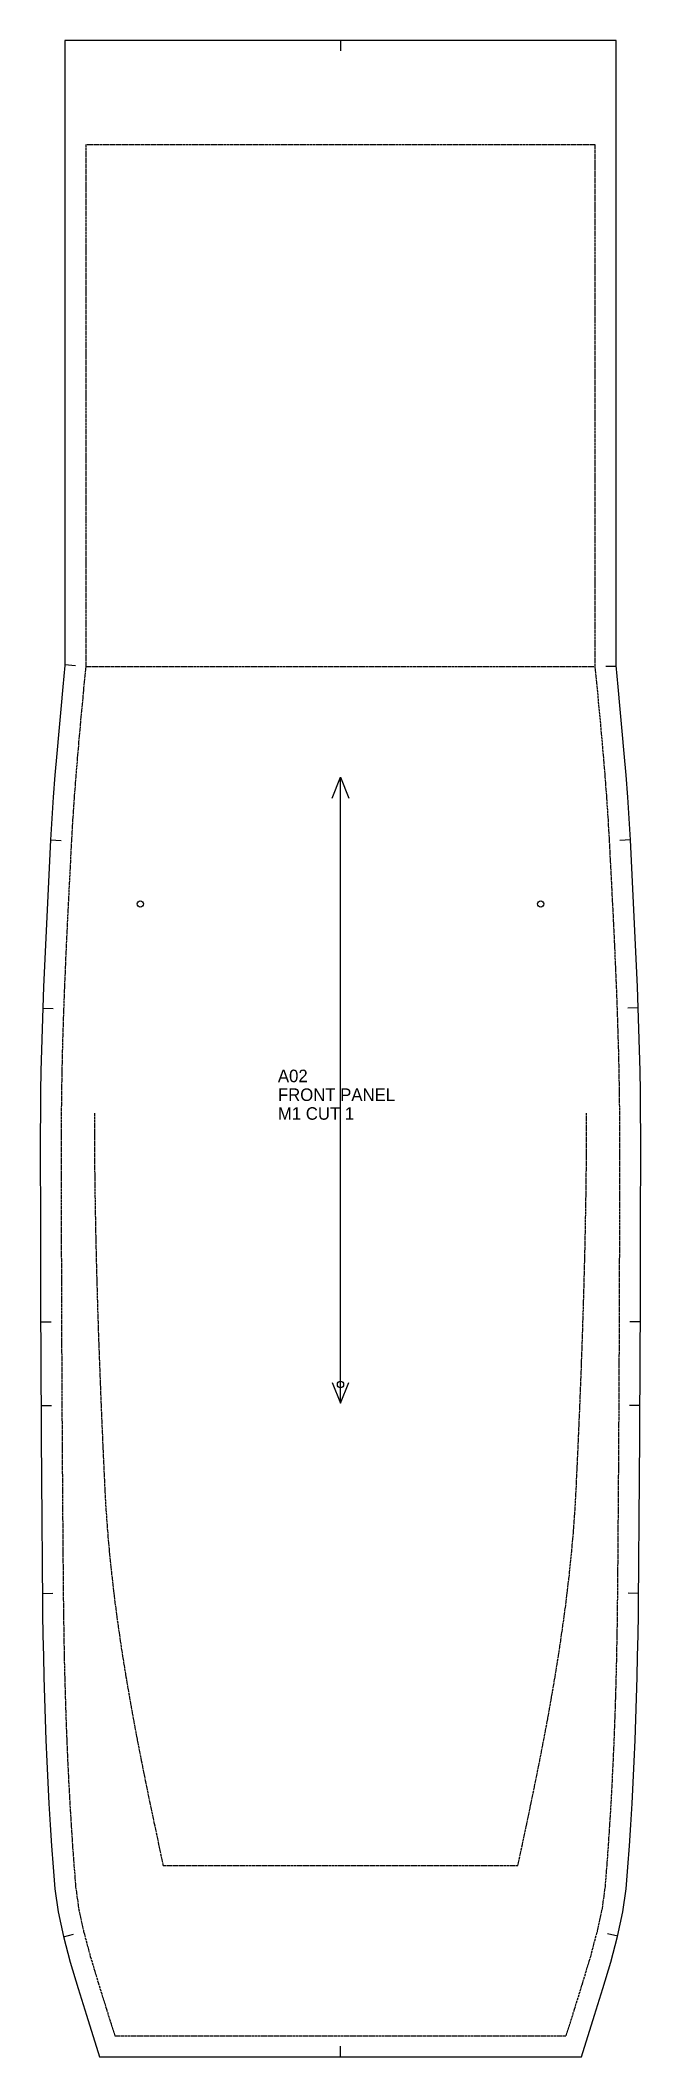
# Model space of a CAD drawing. Header units: millimetres. Extents: x 0 to 288, y 0 to 966.
import ezdxf

# ---------------------------------------------------------------- set-up
doc = ezdxf.new("R2010")
doc.units = ezdxf.units.MM
doc.linetypes.add('DASHED', pattern=[1.524, 1.27, -0.254])
for name, color, linetype in [('CUT', 7, 'CONTINUOUS'), ('DRILL', 6, 'CONTINUOUS'), ('GRAIN', 5, 'CONTINUOUS'), ('MARK', 4, 'DASHED'), ('NOTCH', 3, 'CONTINUOUS'), ('SEW', 1, 'DASHED'), ('TEXT', 2, 'CONTINUOUS')]:
    doc.layers.add(name, color=color, linetype=linetype)

msp = doc.modelspace()

# ---------------------------------------------------------------- linework, layer by layer
at = {"layer": 'CUT'}
msp.add_lwpolyline([(28.36, 0), (259.45, 0), (265.66, 19.84), (269.67, 32.7), (273.45, 45.35), (276.75, 57.58), (279.32, 69.33), (280.83, 80.41), (281.65, 90.85), (282.39, 101.02), (283.06, 111.17), (283.66, 121.3), (284.21, 131.41), (284.7, 141.52), (285.14, 151.61), (285.52, 161.69), (285.85, 171.76), (286.13, 181.82), (286.36, 191.88), (286.55, 201.93), (286.7, 211.97), (286.81, 222), (286.9, 232.02), (286.98, 242.02), (287.06, 252.03), (287.13, 262.03), (287.21, 272.04), (287.27, 282.04), (287.34, 292.05), (287.4, 302.05), (287.45, 312.06), (287.51, 322.06), (287.55, 332.07), (287.6, 342.07), (287.64, 352.08), (287.67, 362.08), (287.71, 372.08), (287.73, 382.09), (287.76, 392.09), (287.78, 402.1), (287.79, 412.1), (287.8, 422.11), (287.81, 432.11), (287.81, 442.13), (287.77, 452.19), (287.66, 462.26), (287.49, 472.32), (287.26, 482.39), (286.97, 492.45), (286.63, 502.52), (286.25, 512.58), (285.83, 522.65), (285.39, 532.71), (284.91, 542.78), (284.42, 552.85), (283.91, 562.92), (283.39, 572.99), (282.87, 583.09), (282.28, 593.28), (281.59, 603.6), (280.8, 614.01), (279.94, 624.51), (279.01, 635.1), (278.03, 645.76), (277.02, 656.45), (276.03, 666.68), (276.03, 676.19), (276.03, 686.19), (276.03, 696.19), (276.03, 706.19), (276.03, 716.19), (276.03, 726.19), (276.03, 736.19), (276.03, 746.19), (276.03, 756.19), (276.03, 766.19), (276.03, 776.19), (276.03, 786.19), (276.03, 796.19), (276.03, 806.19), (276.03, 816.19), (276.03, 826.19), (276.03, 836.19), (276.03, 846.19), (276.03, 856.19), (276.03, 866.19), (276.03, 876.19), (276.03, 886.19), (276.03, 896.19), (276.03, 906.19), (276.03, 966.19), (11.78, 966.19), (11.78, 906.19), (11.78, 896.19), (11.78, 886.19), (11.78, 876.19), (11.78, 866.19), (11.78, 856.19), (11.78, 846.19), (11.78, 836.19), (11.78, 826.19), (11.78, 816.19), (11.78, 806.19), (11.78, 796.19), (11.78, 786.19), (11.78, 776.19), (11.78, 766.19), (11.78, 756.19), (11.78, 746.19), (11.78, 736.19), (11.78, 726.19), (11.78, 716.19), (11.78, 706.19), (11.78, 696.19), (11.78, 686.19), (11.78, 676.19), (11.78, 666.68), (10.79, 656.45), (9.78, 645.76), (8.8, 635.1), (7.87, 624.51), (7.01, 614.01), (6.22, 603.6), (5.53, 593.28), (4.94, 583.09), (4.42, 572.99), (3.9, 562.92), (3.39, 552.85), (2.9, 542.78), (2.42, 532.71), (1.98, 522.65), (1.56, 512.58), (1.18, 502.52), (0.84, 492.45), (0.55, 482.39), (0.32, 472.32), (0.15, 462.26), (0.04, 452.19), (0, 442.13), (0, 432.11), (0.01, 422.11), (0.02, 412.1), (0.03, 402.1), (0.05, 392.09), (0.08, 382.09), (0.1, 372.08), (0.14, 362.08), (0.17, 352.08), (0.21, 342.07), (0.26, 332.07), (0.3, 322.06), (0.36, 312.06), (0.41, 302.05), (0.47, 292.05), (0.54, 282.04), (0.6, 272.04), (0.68, 262.03), (0.75, 252.03), (0.83, 242.02), (0.91, 232.02), (1, 222), (1.11, 211.97), (1.26, 201.93), (1.45, 191.88), (1.68, 181.82), (1.96, 171.76), (2.29, 161.69), (2.67, 151.61), (3.11, 141.52), (3.6, 131.41), (4.15, 121.3), (4.75, 111.17), (5.42, 101.02), (6.16, 90.85), (6.98, 80.41), (8.49, 69.33), (11.06, 57.58), (14.36, 45.35), (18.14, 32.7), (22.15, 19.84)], close=True, dxfattribs=at)
at = {"layer": 'DRILL'}
for centre in [(47.9, 552.35), (239.9, 552.35), (143.9, 322.11)]:
    msp.add_circle(centre, 1.5, dxfattribs=at)
at = {"layer": 'GRAIN'}
msp.add_line((143.9, 313.1), (143.9, 613.1), dxfattribs=at)
for points in [[(139.9, 603.1), (143.9, 613.1), (147.9, 603.1)], [(139.9, 323.1), (143.9, 313.1), (147.9, 323.1)]]:
    msp.add_lwpolyline(points, dxfattribs=at)
at = {"layer": 'MARK'}
for points in [[(21.78, 666.19), (266.03, 666.19)], [(25.9, 452.11), (25.92, 442.11), (25.98, 432.11), (26.08, 422.11), (26.21, 412.11), (26.38, 402.11), (26.57, 392.11), (26.8, 382.11), (27.06, 372.11), (27.34, 362.11), (27.66, 352.11), (27.99, 342.11), (28.35, 332.11), (28.73, 322.11), (29.13, 312.11), (29.55, 302.11), (29.99, 292.11), (30.44, 282.11), (30.9, 272.11), (31.46, 262.11), (32.18, 252.11), (33.05, 242.11), (34.06, 232.1), (35.21, 222.1), (36.5, 212.1), (37.9, 202.1), (39.41, 192.09), (41.03, 182.08), (42.74, 172.06), (44.54, 162.04), (46.42, 152.01), (48.37, 141.97), (50.39, 131.93), (52.46, 121.87), (54.57, 111.8), (56.72, 101.71), (58.9, 91.6), (228.9, 91.6), (231.09, 101.71), (233.24, 111.8), (235.35, 121.87), (237.42, 131.93), (239.44, 141.97), (241.39, 152.01), (243.27, 162.04), (245.07, 172.06), (246.78, 182.08), (248.4, 192.09), (249.91, 202.1), (251.31, 212.1), (252.6, 222.1), (253.75, 232.1), (254.76, 242.11), (255.63, 252.11), (256.35, 262.11), (256.9, 272.11), (257.37, 282.11), (257.82, 292.11), (258.26, 302.11), (258.68, 312.11), (259.08, 322.11), (259.46, 332.11), (259.82, 342.11), (260.15, 352.11), (260.47, 362.11), (260.75, 372.11), (261.01, 382.11), (261.24, 392.11), (261.43, 402.11), (261.6, 412.11), (261.73, 422.11), (261.83, 432.11), (261.89, 442.11), (261.9, 452.11)]]:
    msp.add_lwpolyline(points, dxfattribs=at)
at = {"layer": 'NOTCH'}
for p, q in [((143.9, 966.19), (143.9, 961.19)), ((11.83, 667.16), (16.8, 666.68)), ((276.03, 666.19), (271.03, 666.19)), ((4.94, 583.06), (9.93, 582.8)), ((282.87, 583.12), (277.87, 582.83)), ((1.18, 502.5), (6.18, 502.33)), ((286.63, 502.54), (281.63, 502.35)), ((0.17, 352.08), (5.17, 352.1)), ((287.64, 352.08), (282.64, 352.1)), ((0.36, 312.06), (5.36, 312.09)), ((287.45, 312.06), (282.45, 312.09)), ((1, 221.99), (6, 222.05)), ((286.81, 222.02), (281.81, 222.06)), ((11.13, 57.35), (15.95, 58.65)), ((276.8, 57.82), (271.91, 58.89)), ((143.9, 0), (143.9, 5))]:
    msp.add_line(p, q, dxfattribs=at)
at = {"layer": 'SEW'}
msp.add_lwpolyline([(35.71, 10), (252.1, 10), (256.12, 22.82), (260.11, 35.62), (263.83, 48.08), (267.03, 59.96), (269.46, 71.08), (270.88, 81.47), (271.68, 91.6), (272.41, 101.71), (273.08, 111.8), (273.68, 121.87), (274.22, 131.93), (274.71, 141.97), (275.14, 152.01), (275.52, 162.04), (275.85, 172.06), (276.13, 182.08), (276.36, 192.09), (276.55, 202.1), (276.7, 212.1), (276.81, 222.1), (276.9, 232.1), (276.98, 242.11), (277.06, 252.11), (277.13, 262.11), (277.21, 272.11), (277.27, 282.11), (277.34, 292.11), (277.4, 302.11), (277.45, 312.11), (277.51, 322.11), (277.55, 332.11), (277.6, 342.11), (277.64, 352.11), (277.67, 362.11), (277.71, 372.11), (277.73, 382.11), (277.76, 392.11), (277.78, 402.11), (277.79, 412.11), (277.8, 422.11), (277.81, 432.11), (277.81, 442.11), (277.77, 452.11), (277.66, 462.12), (277.49, 472.12), (277.26, 482.13), (276.97, 492.14), (276.64, 502.16), (276.26, 512.19), (275.84, 522.22), (275.4, 532.26), (274.92, 542.3), (274.43, 552.35), (273.92, 562.41), (273.4, 572.48), (272.88, 582.55), (272.3, 592.66), (271.62, 602.88), (270.83, 613.22), (269.97, 623.66), (269.05, 634.21), (268.07, 644.83), (267.06, 655.5), (266.03, 666.19), (266.03, 676.19), (266.03, 686.19), (266.03, 696.19), (266.03, 706.19), (266.03, 716.19), (266.03, 726.19), (266.03, 736.19), (266.03, 746.19), (266.03, 756.19), (266.03, 766.19), (266.03, 776.19), (266.03, 786.19), (266.03, 796.19), (266.03, 806.19), (266.03, 816.19), (266.03, 826.19), (266.03, 836.19), (266.03, 846.19), (266.03, 856.19), (266.03, 866.19), (266.03, 876.19), (266.03, 886.19), (266.03, 896.19), (266.03, 906.19), (266.03, 916.19), (21.78, 916.19), (21.78, 906.19), (21.78, 896.19), (21.78, 886.19), (21.78, 876.19), (21.78, 866.19), (21.78, 856.19), (21.78, 846.19), (21.78, 836.19), (21.78, 826.19), (21.78, 816.19), (21.78, 806.19), (21.78, 796.19), (21.78, 786.19), (21.78, 776.19), (21.78, 766.19), (21.78, 756.19), (21.78, 746.19), (21.78, 736.19), (21.78, 726.19), (21.78, 716.19), (21.78, 706.19), (21.78, 696.19), (21.78, 686.19), (21.78, 676.19), (21.78, 666.19), (20.75, 655.5), (19.74, 644.83), (18.76, 634.21), (17.84, 623.66), (16.98, 613.22), (16.19, 602.88), (15.51, 592.66), (14.93, 582.55), (14.41, 572.48), (13.89, 562.41), (13.38, 552.35), (12.89, 542.3), (12.41, 532.26), (11.97, 522.22), (11.55, 512.19), (11.17, 502.16), (10.84, 492.14), (10.55, 482.13), (10.32, 472.12), (10.15, 462.12), (10.04, 452.11), (10, 442.11), (10, 432.11), (10.01, 422.11), (10.02, 412.11), (10.03, 402.11), (10.05, 392.11), (10.08, 382.11), (10.1, 372.11), (10.14, 362.11), (10.17, 352.11), (10.21, 342.11), (10.26, 332.11), (10.3, 322.11), (10.36, 312.11), (10.41, 302.11), (10.47, 292.11), (10.54, 282.11), (10.6, 272.11), (10.68, 262.11), (10.75, 252.11), (10.83, 242.11), (10.91, 232.1), (11, 222.1), (11.11, 212.1), (11.26, 202.1), (11.44, 192.09), (11.68, 182.08), (11.96, 172.06), (12.29, 162.04), (12.67, 152.01), (13.1, 141.97), (13.59, 131.93), (14.13, 121.87), (14.73, 111.8), (15.4, 101.71), (16.13, 91.6), (16.93, 81.47), (18.35, 71.08), (20.78, 59.96), (23.98, 48.08), (27.7, 35.62), (31.69, 22.82)], close=True, dxfattribs=at)

# ---------------------------------------------------------------- texts
at = {"layer": 'TEXT'}
for s, p in [('A02', (113.9, 466.96)), ('FRONT PANEL', (113.9, 457.96)), ('M1 CUT 1', (113.9, 448.96))]:
    msp.add_text(s, height=6, dxfattribs=at).set_placement(p)

doc.saveas('drawing.dxf')
